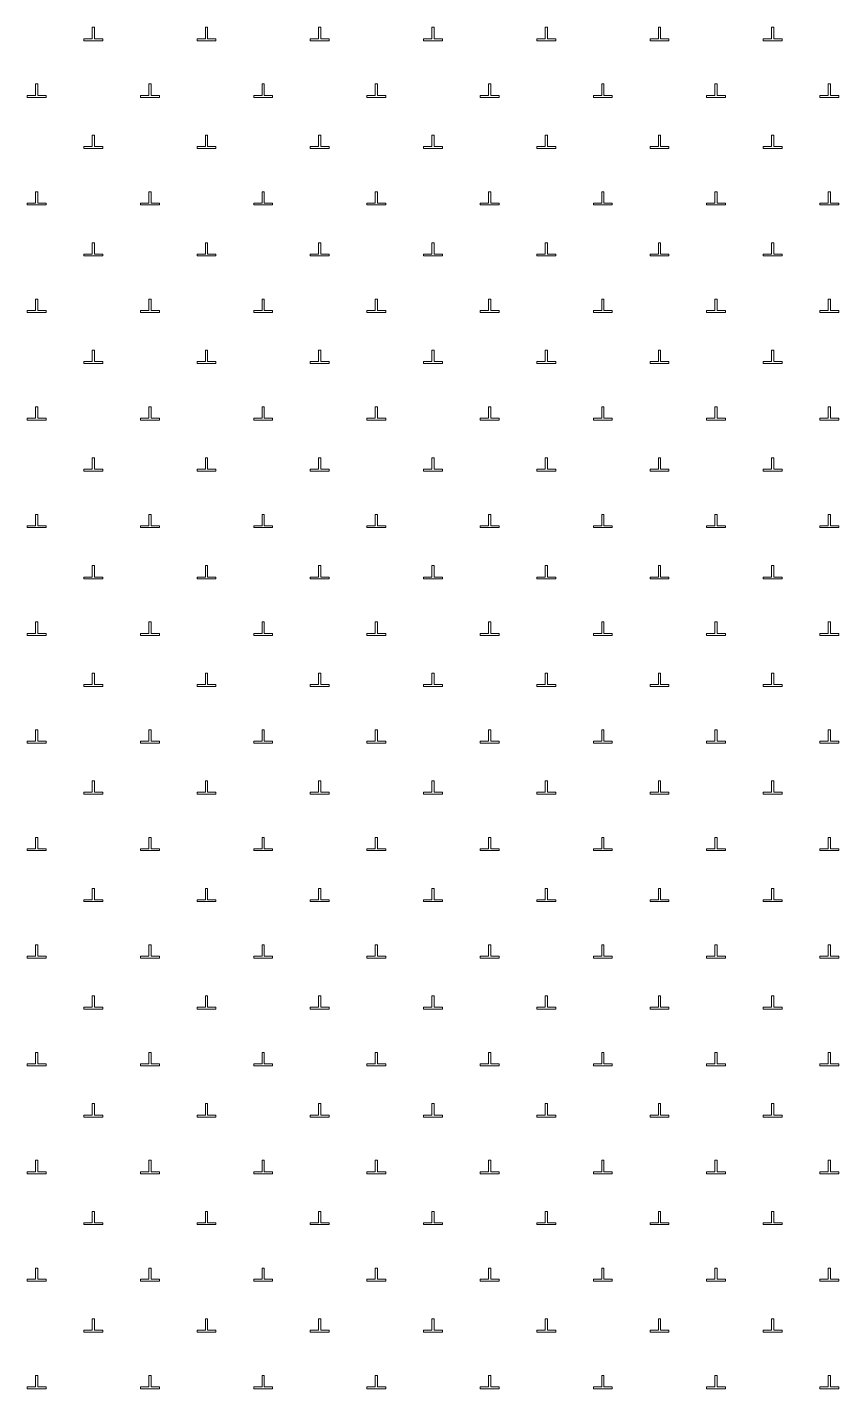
# Model space of a CAD drawing. Header units: metres. Extents: x 550890 to 551618, y 1839259 to 1840146.
# Drawn here: x 551385.64 to 551407.14, y 1840008.63 to 1840044.71 of the extents above; entities that cross this region are included whole.
import ezdxf

# ---------------------------------------------------------------- set-up
doc = ezdxf.new("R2010")
doc.units = ezdxf.units.M
doc.header["$LTSCALE"] = 0.8
doc.layers.add('19', color=7, linetype='Continuous', lineweight=13)

msp = doc.modelspace()

# ---------------------------------------------------------------- linework, layer by layer
at = {"layer": '19'}
for points in [[(551387.14, 1840044.35), (551387.64, 1840044.35), (551387.64, 1840044.4), (551387.42, 1840044.4), (551387.42, 1840044.71), (551387.36, 1840044.71), (551387.36, 1840044.4), (551387.14, 1840044.4)], [(551390.14, 1840044.35), (551390.64, 1840044.35), (551390.64, 1840044.4), (551390.42, 1840044.4), (551390.42, 1840044.71), (551390.36, 1840044.71), (551390.36, 1840044.4), (551390.14, 1840044.4)], [(551393.14, 1840044.35), (551393.64, 1840044.35), (551393.64, 1840044.4), (551393.42, 1840044.4), (551393.42, 1840044.71), (551393.36, 1840044.71), (551393.36, 1840044.4), (551393.14, 1840044.4)], [(551396.14, 1840044.35), (551396.64, 1840044.35), (551396.64, 1840044.4), (551396.42, 1840044.4), (551396.42, 1840044.71), (551396.36, 1840044.71), (551396.36, 1840044.4), (551396.14, 1840044.4)], [(551399.14, 1840044.35), (551399.64, 1840044.35), (551399.64, 1840044.4), (551399.42, 1840044.4), (551399.42, 1840044.71), (551399.36, 1840044.71), (551399.36, 1840044.4), (551399.14, 1840044.4)], [(551402.14, 1840044.35), (551402.64, 1840044.35), (551402.64, 1840044.4), (551402.42, 1840044.4), (551402.42, 1840044.71), (551402.36, 1840044.71), (551402.36, 1840044.4), (551402.14, 1840044.4)], [(551405.14, 1840044.35), (551405.64, 1840044.35), (551405.64, 1840044.4), (551405.42, 1840044.4), (551405.42, 1840044.71), (551405.36, 1840044.71), (551405.36, 1840044.4), (551405.14, 1840044.4)], [(551385.64, 1840042.85), (551386.14, 1840042.85), (551386.14, 1840042.9), (551385.92, 1840042.9), (551385.92, 1840043.21), (551385.86, 1840043.21), (551385.86, 1840042.9), (551385.64, 1840042.9)], [(551388.64, 1840042.85), (551389.14, 1840042.85), (551389.14, 1840042.9), (551388.92, 1840042.9), (551388.92, 1840043.21), (551388.86, 1840043.21), (551388.86, 1840042.9), (551388.64, 1840042.9)], [(551391.64, 1840042.85), (551392.14, 1840042.85), (551392.14, 1840042.9), (551391.92, 1840042.9), (551391.92, 1840043.21), (551391.86, 1840043.21), (551391.86, 1840042.9), (551391.64, 1840042.9)], [(551394.64, 1840042.85), (551395.14, 1840042.85), (551395.14, 1840042.9), (551394.92, 1840042.9), (551394.92, 1840043.21), (551394.86, 1840043.21), (551394.86, 1840042.9), (551394.64, 1840042.9)], [(551397.64, 1840042.85), (551398.14, 1840042.85), (551398.14, 1840042.9), (551397.92, 1840042.9), (551397.92, 1840043.21), (551397.86, 1840043.21), (551397.86, 1840042.9), (551397.64, 1840042.9)], [(551400.64, 1840042.85), (551401.14, 1840042.85), (551401.14, 1840042.9), (551400.92, 1840042.9), (551400.92, 1840043.21), (551400.86, 1840043.21), (551400.86, 1840042.9), (551400.64, 1840042.9)], [(551403.64, 1840042.85), (551404.14, 1840042.85), (551404.14, 1840042.9), (551403.92, 1840042.9), (551403.92, 1840043.21), (551403.86, 1840043.21), (551403.86, 1840042.9), (551403.64, 1840042.9)], [(551406.64, 1840042.85), (551407.14, 1840042.85), (551407.14, 1840042.9), (551406.92, 1840042.9), (551406.92, 1840043.21), (551406.86, 1840043.21), (551406.86, 1840042.9), (551406.64, 1840042.9)], [(551387.14, 1840041.5), (551387.64, 1840041.5), (551387.64, 1840041.55), (551387.42, 1840041.55), (551387.42, 1840041.85), (551387.36, 1840041.85), (551387.36, 1840041.55), (551387.14, 1840041.55)], [(551390.14, 1840041.5), (551390.64, 1840041.5), (551390.64, 1840041.55), (551390.42, 1840041.55), (551390.42, 1840041.85), (551390.36, 1840041.85), (551390.36, 1840041.55), (551390.14, 1840041.55)], [(551393.14, 1840041.5), (551393.64, 1840041.5), (551393.64, 1840041.55), (551393.42, 1840041.55), (551393.42, 1840041.85), (551393.36, 1840041.85), (551393.36, 1840041.55), (551393.14, 1840041.55)], [(551396.14, 1840041.5), (551396.64, 1840041.5), (551396.64, 1840041.55), (551396.42, 1840041.55), (551396.42, 1840041.85), (551396.36, 1840041.85), (551396.36, 1840041.55), (551396.14, 1840041.55)], [(551399.14, 1840041.5), (551399.64, 1840041.5), (551399.64, 1840041.55), (551399.42, 1840041.55), (551399.42, 1840041.85), (551399.36, 1840041.85), (551399.36, 1840041.55), (551399.14, 1840041.55)], [(551402.14, 1840041.5), (551402.64, 1840041.5), (551402.64, 1840041.55), (551402.42, 1840041.55), (551402.42, 1840041.85), (551402.36, 1840041.85), (551402.36, 1840041.55), (551402.14, 1840041.55)], [(551405.14, 1840041.5), (551405.64, 1840041.5), (551405.64, 1840041.55), (551405.42, 1840041.55), (551405.42, 1840041.85), (551405.36, 1840041.85), (551405.36, 1840041.55), (551405.14, 1840041.55)], [(551385.64, 1840040), (551386.14, 1840040), (551386.14, 1840040.05), (551385.92, 1840040.05), (551385.92, 1840040.35), (551385.86, 1840040.35), (551385.86, 1840040.05), (551385.64, 1840040.05)], [(551388.64, 1840040), (551389.14, 1840040), (551389.14, 1840040.05), (551388.92, 1840040.05), (551388.92, 1840040.35), (551388.86, 1840040.35), (551388.86, 1840040.05), (551388.64, 1840040.05)], [(551391.64, 1840040), (551392.14, 1840040), (551392.14, 1840040.05), (551391.92, 1840040.05), (551391.92, 1840040.35), (551391.86, 1840040.35), (551391.86, 1840040.05), (551391.64, 1840040.05)], [(551394.64, 1840040), (551395.14, 1840040), (551395.14, 1840040.05), (551394.92, 1840040.05), (551394.92, 1840040.35), (551394.86, 1840040.35), (551394.86, 1840040.05), (551394.64, 1840040.05)], [(551397.64, 1840040), (551398.14, 1840040), (551398.14, 1840040.05), (551397.92, 1840040.05), (551397.92, 1840040.35), (551397.86, 1840040.35), (551397.86, 1840040.05), (551397.64, 1840040.05)], [(551400.64, 1840040), (551401.14, 1840040), (551401.14, 1840040.05), (551400.92, 1840040.05), (551400.92, 1840040.35), (551400.86, 1840040.35), (551400.86, 1840040.05), (551400.64, 1840040.05)], [(551403.64, 1840040), (551404.14, 1840040), (551404.14, 1840040.05), (551403.92, 1840040.05), (551403.92, 1840040.35), (551403.86, 1840040.35), (551403.86, 1840040.05), (551403.64, 1840040.05)], [(551406.64, 1840040), (551407.14, 1840040), (551407.14, 1840040.05), (551406.92, 1840040.05), (551406.92, 1840040.35), (551406.86, 1840040.35), (551406.86, 1840040.05), (551406.64, 1840040.05)], [(551387.14, 1840038.65), (551387.64, 1840038.65), (551387.64, 1840038.7), (551387.42, 1840038.7), (551387.42, 1840039), (551387.36, 1840039), (551387.36, 1840038.7), (551387.14, 1840038.7)], [(551390.14, 1840038.65), (551390.64, 1840038.65), (551390.64, 1840038.7), (551390.42, 1840038.7), (551390.42, 1840039), (551390.36, 1840039), (551390.36, 1840038.7), (551390.14, 1840038.7)], [(551393.14, 1840038.65), (551393.64, 1840038.65), (551393.64, 1840038.7), (551393.42, 1840038.7), (551393.42, 1840039), (551393.36, 1840039), (551393.36, 1840038.7), (551393.14, 1840038.7)], [(551396.14, 1840038.65), (551396.64, 1840038.65), (551396.64, 1840038.7), (551396.42, 1840038.7), (551396.42, 1840039), (551396.36, 1840039), (551396.36, 1840038.7), (551396.14, 1840038.7)], [(551399.14, 1840038.65), (551399.64, 1840038.65), (551399.64, 1840038.7), (551399.42, 1840038.7), (551399.42, 1840039), (551399.36, 1840039), (551399.36, 1840038.7), (551399.14, 1840038.7)], [(551402.14, 1840038.65), (551402.64, 1840038.65), (551402.64, 1840038.7), (551402.42, 1840038.7), (551402.42, 1840039), (551402.36, 1840039), (551402.36, 1840038.7), (551402.14, 1840038.7)], [(551405.14, 1840038.65), (551405.64, 1840038.65), (551405.64, 1840038.7), (551405.42, 1840038.7), (551405.42, 1840039), (551405.36, 1840039), (551405.36, 1840038.7), (551405.14, 1840038.7)], [(551385.64, 1840037.15), (551386.14, 1840037.15), (551386.14, 1840037.2), (551385.92, 1840037.2), (551385.92, 1840037.5), (551385.86, 1840037.5), (551385.86, 1840037.2), (551385.64, 1840037.2)], [(551388.64, 1840037.15), (551389.14, 1840037.15), (551389.14, 1840037.2), (551388.92, 1840037.2), (551388.92, 1840037.5), (551388.86, 1840037.5), (551388.86, 1840037.2), (551388.64, 1840037.2)], [(551391.64, 1840037.15), (551392.14, 1840037.15), (551392.14, 1840037.2), (551391.92, 1840037.2), (551391.92, 1840037.5), (551391.86, 1840037.5), (551391.86, 1840037.2), (551391.64, 1840037.2)], [(551394.64, 1840037.15), (551395.14, 1840037.15), (551395.14, 1840037.2), (551394.92, 1840037.2), (551394.92, 1840037.5), (551394.86, 1840037.5), (551394.86, 1840037.2), (551394.64, 1840037.2)], [(551397.64, 1840037.15), (551398.14, 1840037.15), (551398.14, 1840037.2), (551397.92, 1840037.2), (551397.92, 1840037.5), (551397.86, 1840037.5), (551397.86, 1840037.2), (551397.64, 1840037.2)], [(551400.64, 1840037.15), (551401.14, 1840037.15), (551401.14, 1840037.2), (551400.92, 1840037.2), (551400.92, 1840037.5), (551400.86, 1840037.5), (551400.86, 1840037.2), (551400.64, 1840037.2)], [(551403.64, 1840037.15), (551404.14, 1840037.15), (551404.14, 1840037.2), (551403.92, 1840037.2), (551403.92, 1840037.5), (551403.86, 1840037.5), (551403.86, 1840037.2), (551403.64, 1840037.2)], [(551406.64, 1840037.15), (551407.14, 1840037.15), (551407.14, 1840037.2), (551406.92, 1840037.2), (551406.92, 1840037.5), (551406.86, 1840037.5), (551406.86, 1840037.2), (551406.64, 1840037.2)], [(551387.14, 1840035.8), (551387.64, 1840035.8), (551387.64, 1840035.85), (551387.42, 1840035.85), (551387.42, 1840036.15), (551387.36, 1840036.15), (551387.36, 1840035.85), (551387.14, 1840035.85)], [(551390.14, 1840035.8), (551390.64, 1840035.8), (551390.64, 1840035.85), (551390.42, 1840035.85), (551390.42, 1840036.15), (551390.36, 1840036.15), (551390.36, 1840035.85), (551390.14, 1840035.85)], [(551393.14, 1840035.8), (551393.64, 1840035.8), (551393.64, 1840035.85), (551393.42, 1840035.85), (551393.42, 1840036.15), (551393.36, 1840036.15), (551393.36, 1840035.85), (551393.14, 1840035.85)], [(551396.14, 1840035.8), (551396.64, 1840035.8), (551396.64, 1840035.85), (551396.42, 1840035.85), (551396.42, 1840036.15), (551396.36, 1840036.15), (551396.36, 1840035.85), (551396.14, 1840035.85)], [(551399.14, 1840035.8), (551399.64, 1840035.8), (551399.64, 1840035.85), (551399.42, 1840035.85), (551399.42, 1840036.15), (551399.36, 1840036.15), (551399.36, 1840035.85), (551399.14, 1840035.85)], [(551402.14, 1840035.8), (551402.64, 1840035.8), (551402.64, 1840035.85), (551402.42, 1840035.85), (551402.42, 1840036.15), (551402.36, 1840036.15), (551402.36, 1840035.85), (551402.14, 1840035.85)], [(551405.14, 1840035.8), (551405.64, 1840035.8), (551405.64, 1840035.85), (551405.42, 1840035.85), (551405.42, 1840036.15), (551405.36, 1840036.15), (551405.36, 1840035.85), (551405.14, 1840035.85)], [(551385.64, 1840034.3), (551386.14, 1840034.3), (551386.14, 1840034.35), (551385.92, 1840034.35), (551385.92, 1840034.65), (551385.86, 1840034.65), (551385.86, 1840034.35), (551385.64, 1840034.35)], [(551388.64, 1840034.3), (551389.14, 1840034.3), (551389.14, 1840034.35), (551388.92, 1840034.35), (551388.92, 1840034.65), (551388.86, 1840034.65), (551388.86, 1840034.35), (551388.64, 1840034.35)], [(551391.64, 1840034.3), (551392.14, 1840034.3), (551392.14, 1840034.35), (551391.92, 1840034.35), (551391.92, 1840034.65), (551391.86, 1840034.65), (551391.86, 1840034.35), (551391.64, 1840034.35)], [(551394.64, 1840034.3), (551395.14, 1840034.3), (551395.14, 1840034.35), (551394.92, 1840034.35), (551394.92, 1840034.65), (551394.86, 1840034.65), (551394.86, 1840034.35), (551394.64, 1840034.35)], [(551397.64, 1840034.3), (551398.14, 1840034.3), (551398.14, 1840034.35), (551397.92, 1840034.35), (551397.92, 1840034.65), (551397.86, 1840034.65), (551397.86, 1840034.35), (551397.64, 1840034.35)], [(551400.64, 1840034.3), (551401.14, 1840034.3), (551401.14, 1840034.35), (551400.92, 1840034.35), (551400.92, 1840034.65), (551400.86, 1840034.65), (551400.86, 1840034.35), (551400.64, 1840034.35)], [(551403.64, 1840034.3), (551404.14, 1840034.3), (551404.14, 1840034.35), (551403.92, 1840034.35), (551403.92, 1840034.65), (551403.86, 1840034.65), (551403.86, 1840034.35), (551403.64, 1840034.35)], [(551406.64, 1840034.3), (551407.14, 1840034.3), (551407.14, 1840034.35), (551406.92, 1840034.35), (551406.92, 1840034.65), (551406.86, 1840034.65), (551406.86, 1840034.35), (551406.64, 1840034.35)], [(551387.14, 1840032.95), (551387.64, 1840032.95), (551387.64, 1840033), (551387.42, 1840033), (551387.42, 1840033.3), (551387.36, 1840033.3), (551387.36, 1840033), (551387.14, 1840033)], [(551390.14, 1840032.95), (551390.64, 1840032.95), (551390.64, 1840033), (551390.42, 1840033), (551390.42, 1840033.3), (551390.36, 1840033.3), (551390.36, 1840033), (551390.14, 1840033)], [(551393.14, 1840032.95), (551393.64, 1840032.95), (551393.64, 1840033), (551393.42, 1840033), (551393.42, 1840033.3), (551393.36, 1840033.3), (551393.36, 1840033), (551393.14, 1840033)], [(551396.14, 1840032.95), (551396.64, 1840032.95), (551396.64, 1840033), (551396.42, 1840033), (551396.42, 1840033.3), (551396.36, 1840033.3), (551396.36, 1840033), (551396.14, 1840033)], [(551399.14, 1840032.95), (551399.64, 1840032.95), (551399.64, 1840033), (551399.42, 1840033), (551399.42, 1840033.3), (551399.36, 1840033.3), (551399.36, 1840033), (551399.14, 1840033)], [(551402.14, 1840032.95), (551402.64, 1840032.95), (551402.64, 1840033), (551402.42, 1840033), (551402.42, 1840033.3), (551402.36, 1840033.3), (551402.36, 1840033), (551402.14, 1840033)], [(551405.14, 1840032.95), (551405.64, 1840032.95), (551405.64, 1840033), (551405.42, 1840033), (551405.42, 1840033.3), (551405.36, 1840033.3), (551405.36, 1840033), (551405.14, 1840033)], [(551385.64, 1840031.45), (551386.14, 1840031.45), (551386.14, 1840031.5), (551385.92, 1840031.5), (551385.92, 1840031.8), (551385.86, 1840031.8), (551385.86, 1840031.5), (551385.64, 1840031.5)], [(551388.64, 1840031.45), (551389.14, 1840031.45), (551389.14, 1840031.5), (551388.92, 1840031.5), (551388.92, 1840031.8), (551388.86, 1840031.8), (551388.86, 1840031.5), (551388.64, 1840031.5)], [(551391.64, 1840031.45), (551392.14, 1840031.45), (551392.14, 1840031.5), (551391.92, 1840031.5), (551391.92, 1840031.8), (551391.86, 1840031.8), (551391.86, 1840031.5), (551391.64, 1840031.5)], [(551394.64, 1840031.45), (551395.14, 1840031.45), (551395.14, 1840031.5), (551394.92, 1840031.5), (551394.92, 1840031.8), (551394.86, 1840031.8), (551394.86, 1840031.5), (551394.64, 1840031.5)], [(551397.64, 1840031.45), (551398.14, 1840031.45), (551398.14, 1840031.5), (551397.92, 1840031.5), (551397.92, 1840031.8), (551397.86, 1840031.8), (551397.86, 1840031.5), (551397.64, 1840031.5)], [(551400.64, 1840031.45), (551401.14, 1840031.45), (551401.14, 1840031.5), (551400.92, 1840031.5), (551400.92, 1840031.8), (551400.86, 1840031.8), (551400.86, 1840031.5), (551400.64, 1840031.5)], [(551403.64, 1840031.45), (551404.14, 1840031.45), (551404.14, 1840031.5), (551403.92, 1840031.5), (551403.92, 1840031.8), (551403.86, 1840031.8), (551403.86, 1840031.5), (551403.64, 1840031.5)], [(551406.64, 1840031.45), (551407.14, 1840031.45), (551407.14, 1840031.5), (551406.92, 1840031.5), (551406.92, 1840031.8), (551406.86, 1840031.8), (551406.86, 1840031.5), (551406.64, 1840031.5)], [(551387.14, 1840030.09), (551387.64, 1840030.09), (551387.64, 1840030.14), (551387.42, 1840030.14), (551387.42, 1840030.45), (551387.36, 1840030.45), (551387.36, 1840030.14), (551387.14, 1840030.14)], [(551390.14, 1840030.09), (551390.64, 1840030.09), (551390.64, 1840030.14), (551390.42, 1840030.14), (551390.42, 1840030.45), (551390.36, 1840030.45), (551390.36, 1840030.14), (551390.14, 1840030.14)], [(551393.14, 1840030.09), (551393.64, 1840030.09), (551393.64, 1840030.14), (551393.42, 1840030.14), (551393.42, 1840030.45), (551393.36, 1840030.45), (551393.36, 1840030.14), (551393.14, 1840030.14)], [(551396.14, 1840030.09), (551396.64, 1840030.09), (551396.64, 1840030.14), (551396.42, 1840030.14), (551396.42, 1840030.45), (551396.36, 1840030.45), (551396.36, 1840030.14), (551396.14, 1840030.14)], [(551399.14, 1840030.09), (551399.64, 1840030.09), (551399.64, 1840030.14), (551399.42, 1840030.14), (551399.42, 1840030.45), (551399.36, 1840030.45), (551399.36, 1840030.14), (551399.14, 1840030.14)], [(551402.14, 1840030.09), (551402.64, 1840030.09), (551402.64, 1840030.14), (551402.42, 1840030.14), (551402.42, 1840030.45), (551402.36, 1840030.45), (551402.36, 1840030.14), (551402.14, 1840030.14)], [(551405.14, 1840030.09), (551405.64, 1840030.09), (551405.64, 1840030.14), (551405.42, 1840030.14), (551405.42, 1840030.45), (551405.36, 1840030.45), (551405.36, 1840030.14), (551405.14, 1840030.14)], [(551385.64, 1840028.59), (551386.14, 1840028.59), (551386.14, 1840028.64), (551385.92, 1840028.64), (551385.92, 1840028.95), (551385.86, 1840028.95), (551385.86, 1840028.64), (551385.64, 1840028.64)], [(551388.64, 1840028.59), (551389.14, 1840028.59), (551389.14, 1840028.64), (551388.92, 1840028.64), (551388.92, 1840028.95), (551388.86, 1840028.95), (551388.86, 1840028.64), (551388.64, 1840028.64)], [(551391.64, 1840028.59), (551392.14, 1840028.59), (551392.14, 1840028.64), (551391.92, 1840028.64), (551391.92, 1840028.95), (551391.86, 1840028.95), (551391.86, 1840028.64), (551391.64, 1840028.64)], [(551394.64, 1840028.59), (551395.14, 1840028.59), (551395.14, 1840028.64), (551394.92, 1840028.64), (551394.92, 1840028.95), (551394.86, 1840028.95), (551394.86, 1840028.64), (551394.64, 1840028.64)], [(551397.64, 1840028.59), (551398.14, 1840028.59), (551398.14, 1840028.64), (551397.92, 1840028.64), (551397.92, 1840028.95), (551397.86, 1840028.95), (551397.86, 1840028.64), (551397.64, 1840028.64)], [(551400.64, 1840028.59), (551401.14, 1840028.59), (551401.14, 1840028.64), (551400.92, 1840028.64), (551400.92, 1840028.95), (551400.86, 1840028.95), (551400.86, 1840028.64), (551400.64, 1840028.64)], [(551403.64, 1840028.59), (551404.14, 1840028.59), (551404.14, 1840028.64), (551403.92, 1840028.64), (551403.92, 1840028.95), (551403.86, 1840028.95), (551403.86, 1840028.64), (551403.64, 1840028.64)], [(551406.64, 1840028.59), (551407.14, 1840028.59), (551407.14, 1840028.64), (551406.92, 1840028.64), (551406.92, 1840028.95), (551406.86, 1840028.95), (551406.86, 1840028.64), (551406.64, 1840028.64)], [(551387.14, 1840027.24), (551387.64, 1840027.24), (551387.64, 1840027.29), (551387.42, 1840027.29), (551387.42, 1840027.59), (551387.36, 1840027.59), (551387.36, 1840027.29), (551387.14, 1840027.29)], [(551390.14, 1840027.24), (551390.64, 1840027.24), (551390.64, 1840027.29), (551390.42, 1840027.29), (551390.42, 1840027.59), (551390.36, 1840027.59), (551390.36, 1840027.29), (551390.14, 1840027.29)], [(551393.14, 1840027.24), (551393.64, 1840027.24), (551393.64, 1840027.29), (551393.42, 1840027.29), (551393.42, 1840027.59), (551393.36, 1840027.59), (551393.36, 1840027.29), (551393.14, 1840027.29)], [(551396.14, 1840027.24), (551396.64, 1840027.24), (551396.64, 1840027.29), (551396.42, 1840027.29), (551396.42, 1840027.59), (551396.36, 1840027.59), (551396.36, 1840027.29), (551396.14, 1840027.29)], [(551399.14, 1840027.24), (551399.64, 1840027.24), (551399.64, 1840027.29), (551399.42, 1840027.29), (551399.42, 1840027.59), (551399.36, 1840027.59), (551399.36, 1840027.29), (551399.14, 1840027.29)], [(551402.14, 1840027.24), (551402.64, 1840027.24), (551402.64, 1840027.29), (551402.42, 1840027.29), (551402.42, 1840027.59), (551402.36, 1840027.59), (551402.36, 1840027.29), (551402.14, 1840027.29)], [(551405.14, 1840027.24), (551405.64, 1840027.24), (551405.64, 1840027.29), (551405.42, 1840027.29), (551405.42, 1840027.59), (551405.36, 1840027.59), (551405.36, 1840027.29), (551405.14, 1840027.29)], [(551385.64, 1840025.74), (551386.14, 1840025.74), (551386.14, 1840025.79), (551385.92, 1840025.79), (551385.92, 1840026.09), (551385.86, 1840026.09), (551385.86, 1840025.79), (551385.64, 1840025.79)], [(551388.64, 1840025.74), (551389.14, 1840025.74), (551389.14, 1840025.79), (551388.92, 1840025.79), (551388.92, 1840026.09), (551388.86, 1840026.09), (551388.86, 1840025.79), (551388.64, 1840025.79)], [(551391.64, 1840025.74), (551392.14, 1840025.74), (551392.14, 1840025.79), (551391.92, 1840025.79), (551391.92, 1840026.09), (551391.86, 1840026.09), (551391.86, 1840025.79), (551391.64, 1840025.79)], [(551394.64, 1840025.74), (551395.14, 1840025.74), (551395.14, 1840025.79), (551394.92, 1840025.79), (551394.92, 1840026.09), (551394.86, 1840026.09), (551394.86, 1840025.79), (551394.64, 1840025.79)], [(551397.64, 1840025.74), (551398.14, 1840025.74), (551398.14, 1840025.79), (551397.92, 1840025.79), (551397.92, 1840026.09), (551397.86, 1840026.09), (551397.86, 1840025.79), (551397.64, 1840025.79)], [(551400.64, 1840025.74), (551401.14, 1840025.74), (551401.14, 1840025.79), (551400.92, 1840025.79), (551400.92, 1840026.09), (551400.86, 1840026.09), (551400.86, 1840025.79), (551400.64, 1840025.79)], [(551403.64, 1840025.74), (551404.14, 1840025.74), (551404.14, 1840025.79), (551403.92, 1840025.79), (551403.92, 1840026.09), (551403.86, 1840026.09), (551403.86, 1840025.79), (551403.64, 1840025.79)], [(551406.64, 1840025.74), (551407.14, 1840025.74), (551407.14, 1840025.79), (551406.92, 1840025.79), (551406.92, 1840026.09), (551406.86, 1840026.09), (551406.86, 1840025.79), (551406.64, 1840025.79)], [(551387.14, 1840024.39), (551387.64, 1840024.39), (551387.64, 1840024.44), (551387.42, 1840024.44), (551387.42, 1840024.74), (551387.36, 1840024.74), (551387.36, 1840024.44), (551387.14, 1840024.44)], [(551390.14, 1840024.39), (551390.64, 1840024.39), (551390.64, 1840024.44), (551390.42, 1840024.44), (551390.42, 1840024.74), (551390.36, 1840024.74), (551390.36, 1840024.44), (551390.14, 1840024.44)], [(551393.14, 1840024.39), (551393.64, 1840024.39), (551393.64, 1840024.44), (551393.42, 1840024.44), (551393.42, 1840024.74), (551393.36, 1840024.74), (551393.36, 1840024.44), (551393.14, 1840024.44)], [(551396.14, 1840024.39), (551396.64, 1840024.39), (551396.64, 1840024.44), (551396.42, 1840024.44), (551396.42, 1840024.74), (551396.36, 1840024.74), (551396.36, 1840024.44), (551396.14, 1840024.44)], [(551399.14, 1840024.39), (551399.64, 1840024.39), (551399.64, 1840024.44), (551399.42, 1840024.44), (551399.42, 1840024.74), (551399.36, 1840024.74), (551399.36, 1840024.44), (551399.14, 1840024.44)], [(551402.14, 1840024.39), (551402.64, 1840024.39), (551402.64, 1840024.44), (551402.42, 1840024.44), (551402.42, 1840024.74), (551402.36, 1840024.74), (551402.36, 1840024.44), (551402.14, 1840024.44)], [(551405.14, 1840024.39), (551405.64, 1840024.39), (551405.64, 1840024.44), (551405.42, 1840024.44), (551405.42, 1840024.74), (551405.36, 1840024.74), (551405.36, 1840024.44), (551405.14, 1840024.44)], [(551385.64, 1840022.89), (551386.14, 1840022.89), (551386.14, 1840022.94), (551385.92, 1840022.94), (551385.92, 1840023.24), (551385.86, 1840023.24), (551385.86, 1840022.94), (551385.64, 1840022.94)], [(551388.64, 1840022.89), (551389.14, 1840022.89), (551389.14, 1840022.94), (551388.92, 1840022.94), (551388.92, 1840023.24), (551388.86, 1840023.24), (551388.86, 1840022.94), (551388.64, 1840022.94)], [(551391.64, 1840022.89), (551392.14, 1840022.89), (551392.14, 1840022.94), (551391.92, 1840022.94), (551391.92, 1840023.24), (551391.86, 1840023.24), (551391.86, 1840022.94), (551391.64, 1840022.94)], [(551394.64, 1840022.89), (551395.14, 1840022.89), (551395.14, 1840022.94), (551394.92, 1840022.94), (551394.92, 1840023.24), (551394.86, 1840023.24), (551394.86, 1840022.94), (551394.64, 1840022.94)], [(551397.64, 1840022.89), (551398.14, 1840022.89), (551398.14, 1840022.94), (551397.92, 1840022.94), (551397.92, 1840023.24), (551397.86, 1840023.24), (551397.86, 1840022.94), (551397.64, 1840022.94)], [(551400.64, 1840022.89), (551401.14, 1840022.89), (551401.14, 1840022.94), (551400.92, 1840022.94), (551400.92, 1840023.24), (551400.86, 1840023.24), (551400.86, 1840022.94), (551400.64, 1840022.94)], [(551403.64, 1840022.89), (551404.14, 1840022.89), (551404.14, 1840022.94), (551403.92, 1840022.94), (551403.92, 1840023.24), (551403.86, 1840023.24), (551403.86, 1840022.94), (551403.64, 1840022.94)], [(551406.64, 1840022.89), (551407.14, 1840022.89), (551407.14, 1840022.94), (551406.92, 1840022.94), (551406.92, 1840023.24), (551406.86, 1840023.24), (551406.86, 1840022.94), (551406.64, 1840022.94)], [(551387.14, 1840021.54), (551387.64, 1840021.54), (551387.64, 1840021.59), (551387.42, 1840021.59), (551387.42, 1840021.89), (551387.36, 1840021.89), (551387.36, 1840021.59), (551387.14, 1840021.59)], [(551390.14, 1840021.54), (551390.64, 1840021.54), (551390.64, 1840021.59), (551390.42, 1840021.59), (551390.42, 1840021.89), (551390.36, 1840021.89), (551390.36, 1840021.59), (551390.14, 1840021.59)], [(551393.14, 1840021.54), (551393.64, 1840021.54), (551393.64, 1840021.59), (551393.42, 1840021.59), (551393.42, 1840021.89), (551393.36, 1840021.89), (551393.36, 1840021.59), (551393.14, 1840021.59)], [(551396.14, 1840021.54), (551396.64, 1840021.54), (551396.64, 1840021.59), (551396.42, 1840021.59), (551396.42, 1840021.89), (551396.36, 1840021.89), (551396.36, 1840021.59), (551396.14, 1840021.59)], [(551399.14, 1840021.54), (551399.64, 1840021.54), (551399.64, 1840021.59), (551399.42, 1840021.59), (551399.42, 1840021.89), (551399.36, 1840021.89), (551399.36, 1840021.59), (551399.14, 1840021.59)], [(551402.14, 1840021.54), (551402.64, 1840021.54), (551402.64, 1840021.59), (551402.42, 1840021.59), (551402.42, 1840021.89), (551402.36, 1840021.89), (551402.36, 1840021.59), (551402.14, 1840021.59)], [(551405.14, 1840021.54), (551405.64, 1840021.54), (551405.64, 1840021.59), (551405.42, 1840021.59), (551405.42, 1840021.89), (551405.36, 1840021.89), (551405.36, 1840021.59), (551405.14, 1840021.59)], [(551385.64, 1840020.04), (551386.14, 1840020.04), (551386.14, 1840020.09), (551385.92, 1840020.09), (551385.92, 1840020.39), (551385.86, 1840020.39), (551385.86, 1840020.09), (551385.64, 1840020.09)], [(551388.64, 1840020.04), (551389.14, 1840020.04), (551389.14, 1840020.09), (551388.92, 1840020.09), (551388.92, 1840020.39), (551388.86, 1840020.39), (551388.86, 1840020.09), (551388.64, 1840020.09)], [(551391.64, 1840020.04), (551392.14, 1840020.04), (551392.14, 1840020.09), (551391.92, 1840020.09), (551391.92, 1840020.39), (551391.86, 1840020.39), (551391.86, 1840020.09), (551391.64, 1840020.09)], [(551394.64, 1840020.04), (551395.14, 1840020.04), (551395.14, 1840020.09), (551394.92, 1840020.09), (551394.92, 1840020.39), (551394.86, 1840020.39), (551394.86, 1840020.09), (551394.64, 1840020.09)], [(551397.64, 1840020.04), (551398.14, 1840020.04), (551398.14, 1840020.09), (551397.92, 1840020.09), (551397.92, 1840020.39), (551397.86, 1840020.39), (551397.86, 1840020.09), (551397.64, 1840020.09)], [(551400.64, 1840020.04), (551401.14, 1840020.04), (551401.14, 1840020.09), (551400.92, 1840020.09), (551400.92, 1840020.39), (551400.86, 1840020.39), (551400.86, 1840020.09), (551400.64, 1840020.09)], [(551403.64, 1840020.04), (551404.14, 1840020.04), (551404.14, 1840020.09), (551403.92, 1840020.09), (551403.92, 1840020.39), (551403.86, 1840020.39), (551403.86, 1840020.09), (551403.64, 1840020.09)], [(551406.64, 1840020.04), (551407.14, 1840020.04), (551407.14, 1840020.09), (551406.92, 1840020.09), (551406.92, 1840020.39), (551406.86, 1840020.39), (551406.86, 1840020.09), (551406.64, 1840020.09)], [(551387.14, 1840018.69), (551387.64, 1840018.69), (551387.64, 1840018.74), (551387.42, 1840018.74), (551387.42, 1840019.04), (551387.36, 1840019.04), (551387.36, 1840018.74), (551387.14, 1840018.74)], [(551390.14, 1840018.69), (551390.64, 1840018.69), (551390.64, 1840018.74), (551390.42, 1840018.74), (551390.42, 1840019.04), (551390.36, 1840019.04), (551390.36, 1840018.74), (551390.14, 1840018.74)], [(551393.14, 1840018.69), (551393.64, 1840018.69), (551393.64, 1840018.74), (551393.42, 1840018.74), (551393.42, 1840019.04), (551393.36, 1840019.04), (551393.36, 1840018.74), (551393.14, 1840018.74)], [(551396.14, 1840018.69), (551396.64, 1840018.69), (551396.64, 1840018.74), (551396.42, 1840018.74), (551396.42, 1840019.04), (551396.36, 1840019.04), (551396.36, 1840018.74), (551396.14, 1840018.74)], [(551399.14, 1840018.69), (551399.64, 1840018.69), (551399.64, 1840018.74), (551399.42, 1840018.74), (551399.42, 1840019.04), (551399.36, 1840019.04), (551399.36, 1840018.74), (551399.14, 1840018.74)], [(551402.14, 1840018.69), (551402.64, 1840018.69), (551402.64, 1840018.74), (551402.42, 1840018.74), (551402.42, 1840019.04), (551402.36, 1840019.04), (551402.36, 1840018.74), (551402.14, 1840018.74)], [(551405.14, 1840018.69), (551405.64, 1840018.69), (551405.64, 1840018.74), (551405.42, 1840018.74), (551405.42, 1840019.04), (551405.36, 1840019.04), (551405.36, 1840018.74), (551405.14, 1840018.74)], [(551385.64, 1840017.19), (551386.14, 1840017.19), (551386.14, 1840017.24), (551385.92, 1840017.24), (551385.92, 1840017.54), (551385.86, 1840017.54), (551385.86, 1840017.24), (551385.64, 1840017.24)], [(551388.64, 1840017.19), (551389.14, 1840017.19), (551389.14, 1840017.24), (551388.92, 1840017.24), (551388.92, 1840017.54), (551388.86, 1840017.54), (551388.86, 1840017.24), (551388.64, 1840017.24)], [(551391.64, 1840017.19), (551392.14, 1840017.19), (551392.14, 1840017.24), (551391.92, 1840017.24), (551391.92, 1840017.54), (551391.86, 1840017.54), (551391.86, 1840017.24), (551391.64, 1840017.24)], [(551394.64, 1840017.19), (551395.14, 1840017.19), (551395.14, 1840017.24), (551394.92, 1840017.24), (551394.92, 1840017.54), (551394.86, 1840017.54), (551394.86, 1840017.24), (551394.64, 1840017.24)], [(551397.64, 1840017.19), (551398.14, 1840017.19), (551398.14, 1840017.24), (551397.92, 1840017.24), (551397.92, 1840017.54), (551397.86, 1840017.54), (551397.86, 1840017.24), (551397.64, 1840017.24)], [(551400.64, 1840017.19), (551401.14, 1840017.19), (551401.14, 1840017.24), (551400.92, 1840017.24), (551400.92, 1840017.54), (551400.86, 1840017.54), (551400.86, 1840017.24), (551400.64, 1840017.24)], [(551403.64, 1840017.19), (551404.14, 1840017.19), (551404.14, 1840017.24), (551403.92, 1840017.24), (551403.92, 1840017.54), (551403.86, 1840017.54), (551403.86, 1840017.24), (551403.64, 1840017.24)], [(551406.64, 1840017.19), (551407.14, 1840017.19), (551407.14, 1840017.24), (551406.92, 1840017.24), (551406.92, 1840017.54), (551406.86, 1840017.54), (551406.86, 1840017.24), (551406.64, 1840017.24)], [(551387.14, 1840015.83), (551387.64, 1840015.83), (551387.64, 1840015.88), (551387.42, 1840015.88), (551387.42, 1840016.19), (551387.36, 1840016.19), (551387.36, 1840015.88), (551387.14, 1840015.88)], [(551390.14, 1840015.83), (551390.64, 1840015.83), (551390.64, 1840015.88), (551390.42, 1840015.88), (551390.42, 1840016.19), (551390.36, 1840016.19), (551390.36, 1840015.88), (551390.14, 1840015.88)], [(551393.14, 1840015.83), (551393.64, 1840015.83), (551393.64, 1840015.88), (551393.42, 1840015.88), (551393.42, 1840016.19), (551393.36, 1840016.19), (551393.36, 1840015.88), (551393.14, 1840015.88)], [(551396.14, 1840015.83), (551396.64, 1840015.83), (551396.64, 1840015.88), (551396.42, 1840015.88), (551396.42, 1840016.19), (551396.36, 1840016.19), (551396.36, 1840015.88), (551396.14, 1840015.88)], [(551399.14, 1840015.83), (551399.64, 1840015.83), (551399.64, 1840015.88), (551399.42, 1840015.88), (551399.42, 1840016.19), (551399.36, 1840016.19), (551399.36, 1840015.88), (551399.14, 1840015.88)], [(551402.14, 1840015.83), (551402.64, 1840015.83), (551402.64, 1840015.88), (551402.42, 1840015.88), (551402.42, 1840016.19), (551402.36, 1840016.19), (551402.36, 1840015.88), (551402.14, 1840015.88)], [(551405.14, 1840015.83), (551405.64, 1840015.83), (551405.64, 1840015.88), (551405.42, 1840015.88), (551405.42, 1840016.19), (551405.36, 1840016.19), (551405.36, 1840015.88), (551405.14, 1840015.88)], [(551385.64, 1840014.33), (551386.14, 1840014.33), (551386.14, 1840014.38), (551385.92, 1840014.38), (551385.92, 1840014.69), (551385.86, 1840014.69), (551385.86, 1840014.38), (551385.64, 1840014.38)], [(551388.64, 1840014.33), (551389.14, 1840014.33), (551389.14, 1840014.38), (551388.92, 1840014.38), (551388.92, 1840014.69), (551388.86, 1840014.69), (551388.86, 1840014.38), (551388.64, 1840014.38)], [(551391.64, 1840014.33), (551392.14, 1840014.33), (551392.14, 1840014.38), (551391.92, 1840014.38), (551391.92, 1840014.69), (551391.86, 1840014.69), (551391.86, 1840014.38), (551391.64, 1840014.38)], [(551394.64, 1840014.33), (551395.14, 1840014.33), (551395.14, 1840014.38), (551394.92, 1840014.38), (551394.92, 1840014.69), (551394.86, 1840014.69), (551394.86, 1840014.38), (551394.64, 1840014.38)], [(551397.64, 1840014.33), (551398.14, 1840014.33), (551398.14, 1840014.38), (551397.92, 1840014.38), (551397.92, 1840014.69), (551397.86, 1840014.69), (551397.86, 1840014.38), (551397.64, 1840014.38)], [(551400.64, 1840014.33), (551401.14, 1840014.33), (551401.14, 1840014.38), (551400.92, 1840014.38), (551400.92, 1840014.69), (551400.86, 1840014.69), (551400.86, 1840014.38), (551400.64, 1840014.38)], [(551403.64, 1840014.33), (551404.14, 1840014.33), (551404.14, 1840014.38), (551403.92, 1840014.38), (551403.92, 1840014.69), (551403.86, 1840014.69), (551403.86, 1840014.38), (551403.64, 1840014.38)], [(551406.64, 1840014.33), (551407.14, 1840014.33), (551407.14, 1840014.38), (551406.92, 1840014.38), (551406.92, 1840014.69), (551406.86, 1840014.69), (551406.86, 1840014.38), (551406.64, 1840014.38)], [(551387.14, 1840012.98), (551387.64, 1840012.98), (551387.64, 1840013.03), (551387.42, 1840013.03), (551387.42, 1840013.33), (551387.36, 1840013.33), (551387.36, 1840013.03), (551387.14, 1840013.03)], [(551390.14, 1840012.98), (551390.64, 1840012.98), (551390.64, 1840013.03), (551390.42, 1840013.03), (551390.42, 1840013.33), (551390.36, 1840013.33), (551390.36, 1840013.03), (551390.14, 1840013.03)], [(551393.14, 1840012.98), (551393.64, 1840012.98), (551393.64, 1840013.03), (551393.42, 1840013.03), (551393.42, 1840013.33), (551393.36, 1840013.33), (551393.36, 1840013.03), (551393.14, 1840013.03)], [(551396.14, 1840012.98), (551396.64, 1840012.98), (551396.64, 1840013.03), (551396.42, 1840013.03), (551396.42, 1840013.33), (551396.36, 1840013.33), (551396.36, 1840013.03), (551396.14, 1840013.03)], [(551399.14, 1840012.98), (551399.64, 1840012.98), (551399.64, 1840013.03), (551399.42, 1840013.03), (551399.42, 1840013.33), (551399.36, 1840013.33), (551399.36, 1840013.03), (551399.14, 1840013.03)], [(551402.14, 1840012.98), (551402.64, 1840012.98), (551402.64, 1840013.03), (551402.42, 1840013.03), (551402.42, 1840013.33), (551402.36, 1840013.33), (551402.36, 1840013.03), (551402.14, 1840013.03)], [(551405.14, 1840012.98), (551405.64, 1840012.98), (551405.64, 1840013.03), (551405.42, 1840013.03), (551405.42, 1840013.33), (551405.36, 1840013.33), (551405.36, 1840013.03), (551405.14, 1840013.03)], [(551385.64, 1840011.48), (551386.14, 1840011.48), (551386.14, 1840011.53), (551385.92, 1840011.53), (551385.92, 1840011.83), (551385.86, 1840011.83), (551385.86, 1840011.53), (551385.64, 1840011.53)], [(551388.64, 1840011.48), (551389.14, 1840011.48), (551389.14, 1840011.53), (551388.92, 1840011.53), (551388.92, 1840011.83), (551388.86, 1840011.83), (551388.86, 1840011.53), (551388.64, 1840011.53)], [(551391.64, 1840011.48), (551392.14, 1840011.48), (551392.14, 1840011.53), (551391.92, 1840011.53), (551391.92, 1840011.83), (551391.86, 1840011.83), (551391.86, 1840011.53), (551391.64, 1840011.53)], [(551394.64, 1840011.48), (551395.14, 1840011.48), (551395.14, 1840011.53), (551394.92, 1840011.53), (551394.92, 1840011.83), (551394.86, 1840011.83), (551394.86, 1840011.53), (551394.64, 1840011.53)], [(551397.64, 1840011.48), (551398.14, 1840011.48), (551398.14, 1840011.53), (551397.92, 1840011.53), (551397.92, 1840011.83), (551397.86, 1840011.83), (551397.86, 1840011.53), (551397.64, 1840011.53)], [(551400.64, 1840011.48), (551401.14, 1840011.48), (551401.14, 1840011.53), (551400.92, 1840011.53), (551400.92, 1840011.83), (551400.86, 1840011.83), (551400.86, 1840011.53), (551400.64, 1840011.53)], [(551403.64, 1840011.48), (551404.14, 1840011.48), (551404.14, 1840011.53), (551403.92, 1840011.53), (551403.92, 1840011.83), (551403.86, 1840011.83), (551403.86, 1840011.53), (551403.64, 1840011.53)], [(551406.64, 1840011.48), (551407.14, 1840011.48), (551407.14, 1840011.53), (551406.92, 1840011.53), (551406.92, 1840011.83), (551406.86, 1840011.83), (551406.86, 1840011.53), (551406.64, 1840011.53)], [(551387.14, 1840010.13), (551387.64, 1840010.13), (551387.64, 1840010.18), (551387.42, 1840010.18), (551387.42, 1840010.48), (551387.36, 1840010.48), (551387.36, 1840010.18), (551387.14, 1840010.18)], [(551390.14, 1840010.13), (551390.64, 1840010.13), (551390.64, 1840010.18), (551390.42, 1840010.18), (551390.42, 1840010.48), (551390.36, 1840010.48), (551390.36, 1840010.18), (551390.14, 1840010.18)], [(551393.14, 1840010.13), (551393.64, 1840010.13), (551393.64, 1840010.18), (551393.42, 1840010.18), (551393.42, 1840010.48), (551393.36, 1840010.48), (551393.36, 1840010.18), (551393.14, 1840010.18)], [(551396.14, 1840010.13), (551396.64, 1840010.13), (551396.64, 1840010.18), (551396.42, 1840010.18), (551396.42, 1840010.48), (551396.36, 1840010.48), (551396.36, 1840010.18), (551396.14, 1840010.18)], [(551399.14, 1840010.13), (551399.64, 1840010.13), (551399.64, 1840010.18), (551399.42, 1840010.18), (551399.42, 1840010.48), (551399.36, 1840010.48), (551399.36, 1840010.18), (551399.14, 1840010.18)], [(551402.14, 1840010.13), (551402.64, 1840010.13), (551402.64, 1840010.18), (551402.42, 1840010.18), (551402.42, 1840010.48), (551402.36, 1840010.48), (551402.36, 1840010.18), (551402.14, 1840010.18)], [(551405.14, 1840010.13), (551405.64, 1840010.13), (551405.64, 1840010.18), (551405.42, 1840010.18), (551405.42, 1840010.48), (551405.36, 1840010.48), (551405.36, 1840010.18), (551405.14, 1840010.18)], [(551385.64, 1840008.63), (551386.14, 1840008.63), (551386.14, 1840008.68), (551385.92, 1840008.68), (551385.92, 1840008.98), (551385.86, 1840008.98), (551385.86, 1840008.68), (551385.64, 1840008.68)], [(551388.64, 1840008.63), (551389.14, 1840008.63), (551389.14, 1840008.68), (551388.92, 1840008.68), (551388.92, 1840008.98), (551388.86, 1840008.98), (551388.86, 1840008.68), (551388.64, 1840008.68)], [(551391.64, 1840008.63), (551392.14, 1840008.63), (551392.14, 1840008.68), (551391.92, 1840008.68), (551391.92, 1840008.98), (551391.86, 1840008.98), (551391.86, 1840008.68), (551391.64, 1840008.68)], [(551394.64, 1840008.63), (551395.14, 1840008.63), (551395.14, 1840008.68), (551394.92, 1840008.68), (551394.92, 1840008.98), (551394.86, 1840008.98), (551394.86, 1840008.68), (551394.64, 1840008.68)], [(551397.64, 1840008.63), (551398.14, 1840008.63), (551398.14, 1840008.68), (551397.92, 1840008.68), (551397.92, 1840008.98), (551397.86, 1840008.98), (551397.86, 1840008.68), (551397.64, 1840008.68)], [(551400.64, 1840008.63), (551401.14, 1840008.63), (551401.14, 1840008.68), (551400.92, 1840008.68), (551400.92, 1840008.98), (551400.86, 1840008.98), (551400.86, 1840008.68), (551400.64, 1840008.68)], [(551403.64, 1840008.63), (551404.14, 1840008.63), (551404.14, 1840008.68), (551403.92, 1840008.68), (551403.92, 1840008.98), (551403.86, 1840008.98), (551403.86, 1840008.68), (551403.64, 1840008.68)], [(551406.64, 1840008.63), (551407.14, 1840008.63), (551407.14, 1840008.68), (551406.92, 1840008.68), (551406.92, 1840008.98), (551406.86, 1840008.98), (551406.86, 1840008.68), (551406.64, 1840008.68)]]:
    msp.add_lwpolyline(points, close=True, dxfattribs=at)

doc.saveas('drawing.dxf')
